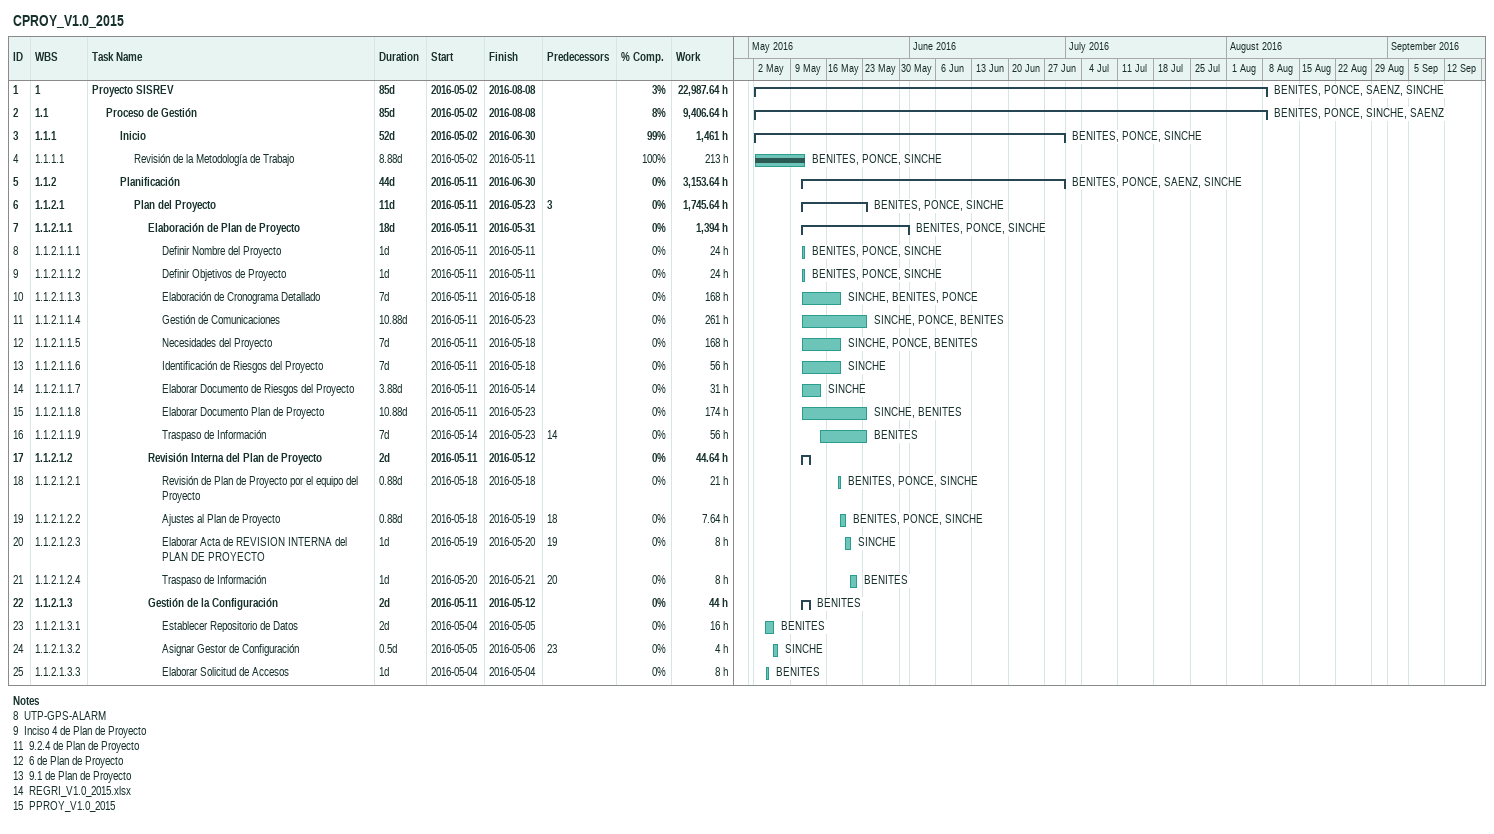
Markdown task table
CPROY_V1.0_2015

| ID | WBS | Task | Duration | Start | Finish | Predecessors | Resources | % complete | Work (h) |
|---|---|---|---|---|---|---|---|---|---|
| 1 | 1 | **Proyecto SISREV** | 85d | 2016-05-02 | 2016-08-08 |  | BENITES, PONCE, SAENZ, SINCHE | 3 | 22987.64 |
| 2 | 1.1 | **Proceso de Gestión** | 85d | 2016-05-02 | 2016-08-08 |  | BENITES, PONCE, SINCHE, SAENZ | 8 | 9406.64 |
| 3 | 1.1.1 | **Inicio** | 52d | 2016-05-02 | 2016-06-30 |  | BENITES, PONCE, SINCHE | 99 | 1461 |
| 4 | 1.1.1.1 | Revisión de la Metodología de Trabajo | 8.88d | 2016-05-02 | 2016-05-11 |  | BENITES, PONCE, SINCHE | 100 | 213 |
| 5 | 1.1.2 | **Planificación** | 44d | 2016-05-11 | 2016-06-30 |  | BENITES, PONCE, SAENZ, SINCHE | 0 | 3153.64 |
| 6 | 1.1.2.1 | **Plan del Proyecto** | 11d | 2016-05-11 | 2016-05-23 | 3 | BENITES, PONCE, SINCHE | 0 | 1745.64 |
| 7 | 1.1.2.1.1 | **Elaboración de Plan de Proyecto** | 18d | 2016-05-11 | 2016-05-31 |  | BENITES, PONCE, SINCHE | 0 | 1394 |
| 8 | 1.1.2.1.1.1 | Definir Nombre del Proyecto | 1d | 2016-05-11 | 2016-05-11 |  | BENITES, PONCE, SINCHE | 0 | 24 |
| 9 | 1.1.2.1.1.2 | Definir Objetivos de Proyecto | 1d | 2016-05-11 | 2016-05-11 |  | BENITES, PONCE, SINCHE | 0 | 24 |
| 10 | 1.1.2.1.1.3 | Elaboración de Cronograma Detallado | 7d | 2016-05-11 | 2016-05-18 |  | SINCHE, BENITES, PONCE | 0 | 168 |
| 11 | 1.1.2.1.1.4 | Gestión de Comunicaciones | 10.88d | 2016-05-11 | 2016-05-23 |  | SINCHE, PONCE, BENITES | 0 | 261 |
| 12 | 1.1.2.1.1.5 | Necesidades del Proyecto | 7d | 2016-05-11 | 2016-05-18 |  | SINCHE, PONCE, BENITES | 0 | 168 |
| 13 | 1.1.2.1.1.6 | Identificación de Riesgos del Proyecto | 7d | 2016-05-11 | 2016-05-18 |  | SINCHE | 0 | 56 |
| 14 | 1.1.2.1.1.7 | Elaborar Documento de Riesgos del Proyecto | 3.88d | 2016-05-11 | 2016-05-14 |  | SINCHE | 0 | 31 |
| 15 | 1.1.2.1.1.8 | Elaborar Documento Plan de Proyecto | 10.88d | 2016-05-11 | 2016-05-23 |  | SINCHE, BENITES | 0 | 174 |
| 16 | 1.1.2.1.1.9 | Traspaso de Información | 7d | 2016-05-14 | 2016-05-23 | 14 | BENITES | 0 | 56 |
| 17 | 1.1.2.1.2 | **Revisión Interna del Plan de Proyecto** | 2d | 2016-05-11 | 2016-05-12 |  |  | 0 | 44.64 |
| 18 | 1.1.2.1.2.1 | Revisión de Plan de Proyecto por el equipo del Proyecto | 0.88d | 2016-05-18 | 2016-05-18 |  | BENITES, PONCE, SINCHE | 0 | 21 |
| 19 | 1.1.2.1.2.2 | Ajustes al Plan de Proyecto | 0.88d | 2016-05-18 | 2016-05-19 | 18 | BENITES, PONCE, SINCHE | 0 | 7.64 |
| 20 | 1.1.2.1.2.3 | Elaborar Acta de REVISION INTERNA del PLAN DE PROYECTO | 1d | 2016-05-19 | 2016-05-20 | 19 | SINCHE | 0 | 8 |
| 21 | 1.1.2.1.2.4 | Traspaso de Información | 1d | 2016-05-20 | 2016-05-21 | 20 | BENITES | 0 | 8 |
| 22 | 1.1.2.1.3 | **Gestión de la Configuración** | 2d | 2016-05-11 | 2016-05-12 |  | BENITES | 0 | 44 |
| 23 | 1.1.2.1.3.1 | Establecer Repositorio de Datos | 2d | 2016-05-04 | 2016-05-05 |  | BENITES | 0 | 16 |
| 24 | 1.1.2.1.3.2 | Asignar Gestor de Configuración | 0.5d | 2016-05-05 | 2016-05-06 | 23 | SINCHE | 0 | 4 |
| 25 | 1.1.2.1.3.3 | Elaborar Solicitud de Accesos | 1d | 2016-05-04 | 2016-05-04 |  | BENITES | 0 | 8 |

Notes
- 8: UTP-GPS-ALARM
- 9: Inciso 4 de Plan de Proyecto
- 11: 9.2.4 de Plan de Proyecto
- 12: 6 de Plan de Proyecto
- 13: 9.1 de Plan de Proyecto
- 14: REGRI_V1.0_2015.xlsx
- 15: PPROY_V1.0_2015
